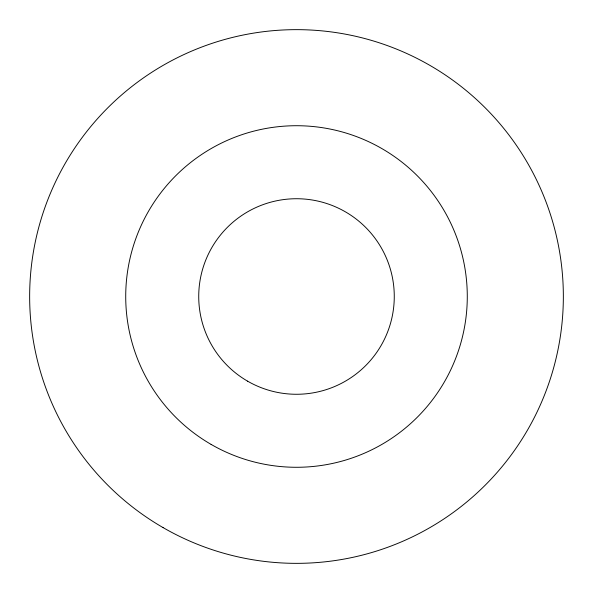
<?xml version="1.0" encoding="UTF-8"?>
<svg xmlns="http://www.w3.org/2000/svg" width="593" height="593" viewBox="0 0 593 593"><rect width="100%" height="100%" fill="white"/><g stroke="black" fill="none" stroke-linecap="round" stroke-linejoin="round"><path stroke-width="0.89" d="M247.615 381.173A97.771 97.771 0 0 0 394.271 296.5A97.771 97.771 0 0 0 247.615 211.827A97.771 97.771 0 0 0 247.615 381.173M163.075 527.6A266.85 266.85 0 0 0 563.35 296.5A266.85 266.85 0 0 0 163.075 65.4A266.85 266.85 0 0 0 163.075 527.6M211.108 444.402A170.784 170.784 0 0 0 467.284 296.5A170.784 170.784 0 0 0 211.108 148.598A170.784 170.784 0 0 0 211.108 444.402"/></g></svg>
